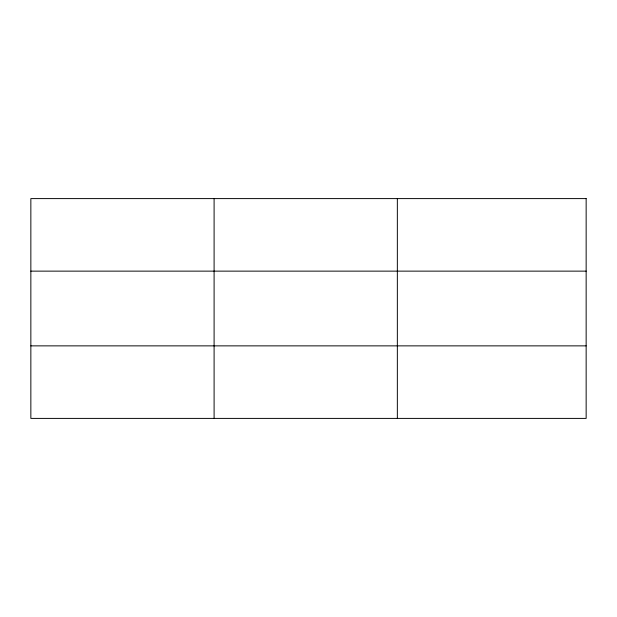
<?xml version="1.0" encoding="UTF-8"?>
<svg xmlns="http://www.w3.org/2000/svg" width="617" height="617" viewBox="0 0 617 617"><rect width="100%" height="100%" fill="white"/><g stroke="black" fill="none" stroke-linecap="round" stroke-linejoin="round"><path stroke-width="0.93" d="M214.099 418.403L214.099 198.597M397.348 418.403L397.348 198.597M30.85 271.133L586.15 271.133M30.85 345.867L586.15 345.867M586.15 198.597L586.15 418.403L30.85 418.403L30.85 198.597L586.15 198.597"/></g></svg>
